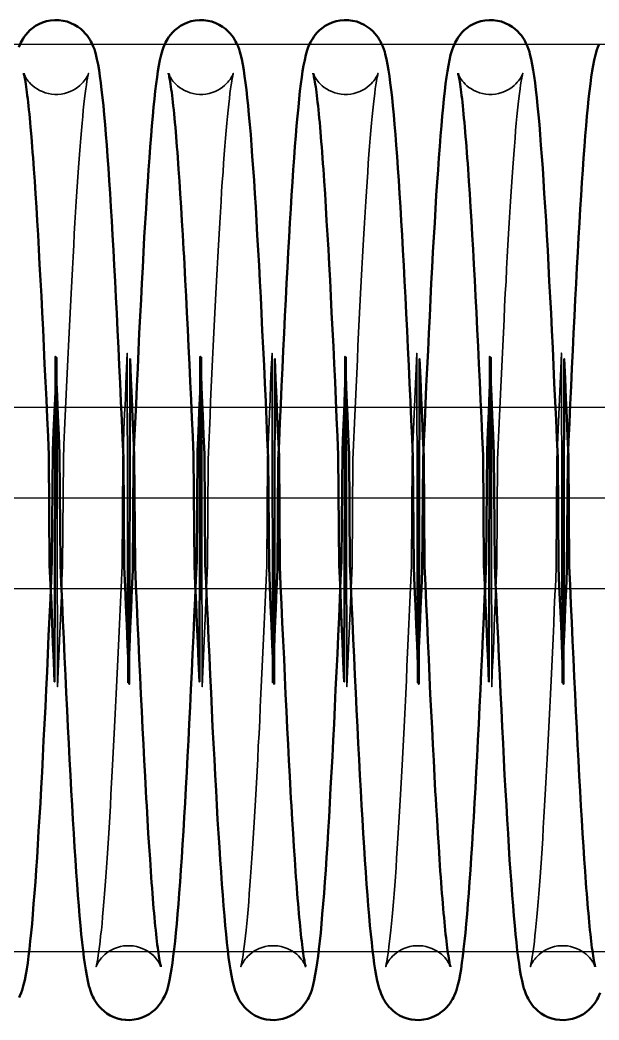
# Model space of a CAD drawing. Header units: millimetres. Extents: x 0 to 190005487, y 0 to 455456909.
# Drawn here: x 92615 to 92646.9, y 28280.8 to 28335.9 of the extents above; entities that cross this region are included whole.
import ezdxf

# ---------------------------------------------------------------- set-up
doc = ezdxf.new("R2010")
doc.units = ezdxf.units.MM
doc.header["$LTSCALE"] = 400
doc.header["$MEASUREMENT"] = 0
doc.linetypes.add('ACAD_ISO04W100', pattern=[30, 24, -3, 0, -3])
doc.linetypes.add('CEN', pattern=[35, 30, -2, 1, -2])
doc.layers.get('0').update_dxf_attribs({"linetype": 'CONTINUOUS'})
doc.layers.add('cen', color=1, linetype='ACAD_ISO04W100')
doc.layers.add('가려진 것(ISO)', color=7, linetype='CONTINUOUS', lineweight=35)
doc.layers.add('가시적인 것(ISO)', color=7, linetype='CONTINUOUS', lineweight=50)

# ---------------------------------------------------------------- blocks, each defined once
blk = doc.blocks.new('토션스프링 3')
at = {"layer": '가려진 것(ISO)', "flags": 128}
for points in [[(21462448, -50952857.63), (21462448.01, -50952857.65), (21462448.03, -50952857.7), (21462448.07, -50952857.81), (21462448.15, -50952857.97), (21462448.21, -50952858.07), (21462448.28, -50952858.19), (21462448.37, -50952858.33), (21462448.49, -50952858.48), (21462448.62, -50952858.65), (21462448.79, -50952858.82), (21462448.99, -50952859), (21462449.21, -50952859.18), (21462449.47, -50952859.35), (21462449.75, -50952859.51), (21462450.05, -50952859.65), (21462450.37, -50952859.77), (21462450.71, -50952859.86), (21462451.06, -50952859.92), (21462451.41, -50952859.95), (21462451.77, -50952859.95), (21462452.12, -50952859.92), (21462452.47, -50952859.85), (21462452.81, -50952859.76), (21462453.12, -50952859.64), (21462453.43, -50952859.49), (21462453.7, -50952859.33), (21462453.95, -50952859.16), (21462454.17, -50952858.98), (21462454.37, -50952858.8), (21462454.53, -50952858.62), (21462454.67, -50952858.46), (21462454.78, -50952858.31), (21462454.87, -50952858.17), (21462454.94, -50952858.06), (21462454.99, -50952857.95), (21462455.04, -50952857.87), (21462455.1, -50952857.74), (21462455.12, -50952857.67), (21462455.14, -50952857.63), (21462455.14, -50952857.63), (21462455.13, -50952857.67), (21462455.11, -50952857.73), (21462455.09, -50952857.81), (21462455.07, -50952857.91), (21462455.02, -50952858.17), (21462454.96, -50952858.51), (21462454.9, -50952858.9), (21462454.83, -50952859.35), (21462454.77, -50952859.86), (21462454.7, -50952860.41), (21462454.63, -50952861.02), (21462454.56, -50952861.68), (21462454.49, -50952862.38), (21462454.42, -50952863.13), (21462454.35, -50952863.92), (21462454.28, -50952864.76), (21462454.21, -50952865.64), (21462454.14, -50952866.56), (21462454.07, -50952867.52), (21462454, -50952868.53), (21462453.93, -50952869.57), (21462453.86, -50952870.65), (21462453.78, -50952871.77), (21462453.71, -50952872.92), (21462453.64, -50952874.11), (21462453.57, -50952875.33), (21462453.5, -50952876.58), (21462453.43, -50952877.86), (21462453.36, -50952879.18), (21462453.29, -50952880.53), (21462453.21, -50952881.9), (21462453.14, -50952883.31), (21462453.07, -50952884.74), (21462453, -50952886.2), (21462452.93, -50952887.68), (21462452.86, -50952889.18), (21462452.78, -50952890.7), (21462452.71, -50952892.23), (21462452.64, -50952893.79), (21462452.57, -50952895.37), (21462452.5, -50952896.96), (21462452.43, -50952898.58), (21462452.36, -50952900.21), (21462452.28, -50952911.85), (21462452.21, -50952913.5), (21462452.14, -50952915.16), (21462452.07, -50952916.83), (21462452, -50952918.5), (21462451.93, -50952920.18), (21462451.85, -50952921.86), (21462451.78, -50952923.54), (21462451.71, -50952925.23), (21462451.64, -50952888.93), (21462451.57, -50952890.62)], [(21462463.95, -50952857.63), (21462463.95, -50952857.65), (21462463.97, -50952857.7), (21462464.02, -50952857.81), (21462464.1, -50952857.97), (21462464.15, -50952858.07), (21462464.23, -50952858.19), (21462464.32, -50952858.33), (21462464.43, -50952858.48), (21462464.57, -50952858.65), (21462464.74, -50952858.82), (21462464.93, -50952859), (21462465.16, -50952859.18), (21462465.41, -50952859.35), (21462465.69, -50952859.51), (21462466, -50952859.65), (21462466.32, -50952859.77), (21462466.66, -50952859.86), (21462467, -50952859.92), (21462467.36, -50952859.95), (21462467.71, -50952859.95), (21462468.07, -50952859.92), (21462468.42, -50952859.85), (21462468.75, -50952859.76), (21462469.07, -50952859.64), (21462469.37, -50952859.49), (21462469.65, -50952859.33), (21462469.9, -50952859.16), (21462470.12, -50952858.98), (21462470.31, -50952858.8), (21462470.48, -50952858.62), (21462470.61, -50952858.46), (21462470.73, -50952858.31), (21462470.82, -50952858.17), (21462470.89, -50952858.06), (21462470.94, -50952857.95), (21462470.98, -50952857.87), (21462471.04, -50952857.74), (21462471.07, -50952857.67), (21462471.08, -50952857.63), (21462471.08, -50952857.63), (21462471.07, -50952857.67), (21462471.06, -50952857.73), (21462471.04, -50952857.81), (21462471.02, -50952857.91), (21462470.97, -50952858.17), (21462470.91, -50952858.51), (21462470.84, -50952858.9), (21462470.78, -50952859.35), (21462470.71, -50952859.86), (21462470.65, -50952860.41), (21462470.58, -50952861.02), (21462470.51, -50952861.68), (21462470.44, -50952862.38), (21462470.37, -50952863.13), (21462470.3, -50952863.92), (21462470.23, -50952864.76), (21462470.16, -50952865.64), (21462470.09, -50952866.56), (21462470.02, -50952867.52), (21462469.95, -50952868.53), (21462469.87, -50952869.57), (21462469.8, -50952870.65), (21462469.73, -50952871.77), (21462469.66, -50952872.92), (21462469.59, -50952874.11), (21462469.52, -50952875.33), (21462469.45, -50952876.58), (21462469.38, -50952877.86), (21462469.3, -50952879.18), (21462469.23, -50952880.53), (21462469.16, -50952881.9), (21462469.09, -50952883.31), (21462469.02, -50952884.74), (21462468.95, -50952886.2), (21462468.87, -50952887.68), (21462468.8, -50952889.18), (21462468.73, -50952890.7), (21462468.66, -50952892.23), (21462468.59, -50952893.79), (21462468.52, -50952895.37), (21462468.45, -50952896.96), (21462468.37, -50952898.58), (21462468.3, -50952900.21), (21462468.23, -50952911.85), (21462468.16, -50952913.5), (21462468.09, -50952915.16), (21462468.02, -50952916.83), (21462467.94, -50952918.5), (21462467.87, -50952920.18), (21462467.8, -50952921.86), (21462467.73, -50952923.54), (21462467.66, -50952925.23), (21462467.59, -50952888.93), (21462467.52, -50952890.62)], [(21462479.89, -50952857.63), (21462479.9, -50952857.65), (21462479.92, -50952857.7), (21462479.96, -50952857.81), (21462480.04, -50952857.97), (21462480.1, -50952858.07), (21462480.17, -50952858.19), (21462480.27, -50952858.33), (21462480.38, -50952858.48), (21462480.52, -50952858.65), (21462480.69, -50952858.82), (21462480.88, -50952859), (21462481.11, -50952859.18), (21462481.36, -50952859.35), (21462481.64, -50952859.51), (21462481.94, -50952859.65), (21462482.26, -50952859.77), (21462482.6, -50952859.86), (21462482.95, -50952859.92), (21462483.31, -50952859.95), (21462483.66, -50952859.95), (21462484.02, -50952859.92), (21462484.36, -50952859.85), (21462484.7, -50952859.76), (21462485.02, -50952859.64), (21462485.32, -50952859.49), (21462485.6, -50952859.33), (21462485.85, -50952859.16), (21462486.07, -50952858.98), (21462486.26, -50952858.8), (21462486.42, -50952858.62), (21462486.56, -50952858.46), (21462486.67, -50952858.31), (21462486.76, -50952858.17), (21462486.83, -50952858.06), (21462486.89, -50952857.95), (21462486.93, -50952857.87), (21462486.99, -50952857.74), (21462487.02, -50952857.67), (21462487.03, -50952857.63), (21462487.03, -50952857.63), (21462487.02, -50952857.67), (21462487.01, -50952857.73), (21462486.99, -50952857.81), (21462486.96, -50952857.91), (21462486.91, -50952858.17), (21462486.85, -50952858.51), (21462486.79, -50952858.9), (21462486.73, -50952859.35), (21462486.66, -50952859.86), (21462486.59, -50952860.41), (21462486.52, -50952861.02), (21462486.46, -50952861.68), (21462486.39, -50952862.38), (21462486.32, -50952863.13), (21462486.25, -50952863.92), (21462486.18, -50952864.76), (21462486.1, -50952865.64), (21462486.03, -50952866.56), (21462485.96, -50952867.52), (21462485.89, -50952868.53), (21462485.82, -50952869.57), (21462485.75, -50952870.65), (21462485.68, -50952871.77), (21462485.61, -50952872.92), (21462485.54, -50952874.11), (21462485.46, -50952875.33), (21462485.39, -50952876.58), (21462485.32, -50952877.86), (21462485.25, -50952879.18), (21462485.18, -50952880.53), (21462485.11, -50952881.9), (21462485.04, -50952883.31), (21462484.96, -50952884.74), (21462484.89, -50952886.2), (21462484.82, -50952887.68), (21462484.75, -50952889.18), (21462484.68, -50952890.7), (21462484.61, -50952892.23), (21462484.54, -50952893.79), (21462484.46, -50952895.37), (21462484.39, -50952896.96), (21462484.32, -50952898.58), (21462484.25, -50952900.21), (21462484.18, -50952911.85), (21462484.11, -50952913.5), (21462484.03, -50952915.16), (21462483.96, -50952916.83), (21462483.89, -50952918.5), (21462483.82, -50952920.18), (21462483.75, -50952921.86), (21462483.68, -50952923.54), (21462483.61, -50952925.23), (21462483.53, -50952888.93), (21462483.46, -50952890.62)], [(21462495.84, -50952857.63), (21462495.85, -50952857.65), (21462495.87, -50952857.7), (21462495.91, -50952857.81), (21462495.99, -50952857.97), (21462496.05, -50952858.07), (21462496.12, -50952858.19), (21462496.21, -50952858.33), (21462496.33, -50952858.48), (21462496.47, -50952858.65), (21462496.63, -50952858.82), (21462496.83, -50952859), (21462497.05, -50952859.18), (21462497.31, -50952859.35), (21462497.59, -50952859.51), (21462497.89, -50952859.65), (21462498.21, -50952859.77), (21462498.55, -50952859.86), (21462498.9, -50952859.92), (21462499.25, -50952859.95), (21462499.61, -50952859.95), (21462499.96, -50952859.92), (21462500.31, -50952859.85), (21462500.65, -50952859.76), (21462500.97, -50952859.64), (21462501.27, -50952859.49), (21462501.54, -50952859.33), (21462501.79, -50952859.16), (21462502.02, -50952858.98), (21462502.21, -50952858.8), (21462502.37, -50952858.62), (21462502.51, -50952858.46), (21462502.62, -50952858.31), (21462502.71, -50952858.17), (21462502.78, -50952858.06), (21462502.84, -50952857.95), (21462502.88, -50952857.87), (21462502.94, -50952857.74), (21462502.97, -50952857.67), (21462502.98, -50952857.63), (21462502.98, -50952857.63), (21462502.97, -50952857.67), (21462502.95, -50952857.73), (21462502.93, -50952857.81), (21462502.91, -50952857.91), (21462502.86, -50952858.17), (21462502.8, -50952858.51), (21462502.74, -50952858.9), (21462502.67, -50952859.35), (21462502.61, -50952859.86), (21462502.54, -50952860.41), (21462502.47, -50952861.02), (21462502.4, -50952861.68), (21462502.33, -50952862.38), (21462502.26, -50952863.13), (21462502.19, -50952863.92), (21462502.12, -50952864.76), (21462502.05, -50952865.64), (21462501.98, -50952866.56), (21462501.91, -50952867.52), (21462501.84, -50952868.53), (21462501.77, -50952869.57), (21462501.7, -50952870.65), (21462501.63, -50952871.77), (21462501.55, -50952872.92), (21462501.48, -50952874.11), (21462501.41, -50952875.33), (21462501.34, -50952876.58), (21462501.27, -50952877.86), (21462501.2, -50952879.18), (21462501.13, -50952880.53), (21462501.05, -50952881.9), (21462500.98, -50952883.31), (21462500.91, -50952884.74), (21462500.84, -50952886.2), (21462500.77, -50952887.68), (21462500.7, -50952889.18), (21462500.62, -50952890.7), (21462500.55, -50952892.23), (21462500.48, -50952893.79), (21462500.41, -50952895.37), (21462500.34, -50952896.96), (21462500.27, -50952898.58), (21462500.2, -50952900.21), (21462500.12, -50952911.85), (21462500.05, -50952913.5), (21462499.98, -50952915.16), (21462499.91, -50952916.83), (21462499.84, -50952918.5), (21462499.77, -50952920.18), (21462499.7, -50952921.86), (21462499.62, -50952923.54), (21462499.55, -50952925.23), (21462499.48, -50952888.93), (21462499.41, -50952890.62)], [(21462463.11, -50952956.08), (21462463.1, -50952956.06), (21462463.08, -50952956.01), (21462463.04, -50952955.9), (21462462.96, -50952955.74), (21462462.9, -50952955.64), (21462462.83, -50952955.52), (21462462.74, -50952955.38), (21462462.63, -50952955.23), (21462462.49, -50952955.06), (21462462.32, -50952954.89), (21462462.12, -50952954.71), (21462461.9, -50952954.53), (21462461.65, -50952954.36), (21462461.37, -50952954.2), (21462461.06, -50952954.06), (21462460.74, -50952953.94), (21462460.41, -50952953.85), (21462460.06, -50952953.79), (21462459.7, -50952953.76), (21462459.35, -50952953.76), (21462458.99, -50952953.79), (21462458.64, -50952953.86), (21462458.31, -50952953.95), (21462457.99, -50952954.07), (21462457.69, -50952954.21), (21462457.41, -50952954.37), (21462457.16, -50952954.55), (21462456.94, -50952954.73), (21462456.75, -50952954.91), (21462456.58, -50952955.08), (21462456.45, -50952955.25), (21462456.33, -50952955.4), (21462456.24, -50952955.53), (21462456.17, -50952955.65), (21462456.12, -50952955.75), (21462456.07, -50952955.84), (21462456.02, -50952955.97), (21462455.99, -50952956.04), (21462455.97, -50952956.08), (21462455.97, -50952956.08), (21462455.98, -50952956.04), (21462456, -50952955.99), (21462456.02, -50952955.9), (21462456.04, -50952955.8), (21462456.09, -50952955.54), (21462456.15, -50952955.21), (21462456.21, -50952954.82), (21462456.27, -50952954.37), (21462456.34, -50952953.86), (21462456.41, -50952953.3), (21462456.47, -50952952.69), (21462456.55, -50952952.03), (21462456.62, -50952951.32), (21462456.69, -50952950.57), (21462456.76, -50952949.77), (21462456.83, -50952948.93), (21462456.9, -50952948.05), (21462456.97, -50952947.13), (21462457.04, -50952946.17), (21462457.11, -50952945.16), (21462457.18, -50952944.12), (21462457.26, -50952943.03), (21462457.33, -50952941.92), (21462457.4, -50952940.76), (21462457.47, -50952939.57), (21462457.54, -50952938.35), (21462457.61, -50952937.1), (21462457.68, -50952935.82), (21462457.75, -50952934.51), (21462457.83, -50952933.16), (21462457.9, -50952931.78), (21462457.97, -50952930.38), (21462458.04, -50952928.95), (21462458.11, -50952927.49), (21462458.18, -50952926.01), (21462458.26, -50952924.51), (21462458.33, -50952922.99), (21462458.4, -50952921.45), (21462458.47, -50952919.89), (21462458.54, -50952918.32), (21462458.61, -50952916.73), (21462458.68, -50952915.12), (21462458.76, -50952913.49), (21462458.83, -50952911.85), (21462458.9, -50952900.2), (21462458.97, -50952898.54), (21462459.04, -50952896.87), (21462459.11, -50952895.2), (21462459.19, -50952893.52), (21462459.26, -50952891.84), (21462459.33, -50952890.15), (21462459.4, -50952888.47), (21462459.47, -50952924.78), (21462459.54, -50952923.09)], [(21462479.06, -50952956.08), (21462479.05, -50952956.06), (21462479.03, -50952956.01), (21462478.99, -50952955.9), (21462478.91, -50952955.74), (21462478.85, -50952955.64), (21462478.78, -50952955.52), (21462478.69, -50952955.38), (21462478.57, -50952955.23), (21462478.43, -50952955.06), (21462478.27, -50952954.89), (21462478.07, -50952954.71), (21462477.85, -50952954.53), (21462477.59, -50952954.36), (21462477.31, -50952954.2), (21462477.01, -50952954.06), (21462476.69, -50952953.94), (21462476.35, -50952953.85), (21462476, -50952953.79), (21462475.65, -50952953.76), (21462475.29, -50952953.76), (21462474.94, -50952953.79), (21462474.59, -50952953.86), (21462474.26, -50952953.95), (21462473.94, -50952954.07), (21462473.64, -50952954.21), (21462473.36, -50952954.37), (21462473.11, -50952954.55), (21462472.89, -50952954.73), (21462472.69, -50952954.91), (21462472.53, -50952955.08), (21462472.39, -50952955.25), (21462472.28, -50952955.4), (21462472.19, -50952955.53), (21462472.12, -50952955.65), (21462472.06, -50952955.75), (21462472.02, -50952955.84), (21462471.96, -50952955.97), (21462471.93, -50952956.04), (21462471.92, -50952956.08), (21462471.92, -50952956.08), (21462471.93, -50952956.04), (21462471.94, -50952955.99), (21462471.96, -50952955.9), (21462471.99, -50952955.8), (21462472.04, -50952955.54), (21462472.1, -50952955.21), (21462472.16, -50952954.82), (21462472.22, -50952954.37), (21462472.29, -50952953.86), (21462472.35, -50952953.3), (21462472.42, -50952952.69), (21462472.49, -50952952.03), (21462472.56, -50952951.32), (21462472.63, -50952950.57), (21462472.71, -50952949.77), (21462472.78, -50952948.93), (21462472.85, -50952948.05), (21462472.92, -50952947.13), (21462472.99, -50952946.17), (21462473.06, -50952945.16), (21462473.13, -50952944.12), (21462473.2, -50952943.04), (21462473.27, -50952941.92), (21462473.35, -50952940.76), (21462473.42, -50952939.57), (21462473.49, -50952938.35), (21462473.56, -50952937.1), (21462473.63, -50952935.82), (21462473.7, -50952934.51), (21462473.77, -50952933.16), (21462473.84, -50952931.78), (21462473.92, -50952930.38), (21462473.99, -50952928.95), (21462474.06, -50952927.49), (21462474.13, -50952926.01), (21462474.2, -50952924.51), (21462474.27, -50952922.99), (21462474.35, -50952921.45), (21462474.42, -50952919.89), (21462474.49, -50952918.32), (21462474.56, -50952916.73), (21462474.63, -50952915.12), (21462474.7, -50952913.49), (21462474.77, -50952911.85), (21462474.85, -50952900.2), (21462474.92, -50952898.54), (21462474.99, -50952896.87), (21462475.06, -50952895.2), (21462475.13, -50952893.52), (21462475.2, -50952891.83), (21462475.27, -50952890.15), (21462475.35, -50952888.47), (21462475.42, -50952924.78), (21462475.49, -50952923.09)], [(21462495, -50952956.08), (21462495, -50952956.06), (21462494.98, -50952956.01), (21462494.93, -50952955.9), (21462494.86, -50952955.74), (21462494.8, -50952955.64), (21462494.73, -50952955.52), (21462494.63, -50952955.38), (21462494.52, -50952955.23), (21462494.38, -50952955.06), (21462494.21, -50952954.89), (21462494.02, -50952954.71), (21462493.79, -50952954.53), (21462493.54, -50952954.36), (21462493.26, -50952954.2), (21462492.96, -50952954.06), (21462492.64, -50952953.94), (21462492.3, -50952953.85), (21462491.95, -50952953.79), (21462491.6, -50952953.76), (21462491.24, -50952953.76), (21462490.89, -50952953.79), (21462490.54, -50952953.86), (21462490.2, -50952953.95), (21462489.88, -50952954.07), (21462489.58, -50952954.21), (21462489.31, -50952954.37), (21462489.06, -50952954.55), (21462488.83, -50952954.73), (21462488.64, -50952954.91), (21462488.48, -50952955.08), (21462488.34, -50952955.25), (21462488.23, -50952955.4), (21462488.14, -50952955.53), (21462488.07, -50952955.65), (21462488.01, -50952955.75), (21462487.97, -50952955.84), (21462487.91, -50952955.97), (21462487.88, -50952956.04), (21462487.87, -50952956.08), (21462487.87, -50952956.08), (21462487.88, -50952956.04), (21462487.89, -50952955.99), (21462487.91, -50952955.9), (21462487.93, -50952955.8), (21462487.99, -50952955.54), (21462488.04, -50952955.21), (21462488.1, -50952954.82), (21462488.17, -50952954.37), (21462488.23, -50952953.86), (21462488.3, -50952953.3), (21462488.37, -50952952.69), (21462488.44, -50952952.03), (21462488.51, -50952951.32), (21462488.58, -50952950.57), (21462488.65, -50952949.77), (21462488.72, -50952948.93), (21462488.79, -50952948.05), (21462488.87, -50952947.13), (21462488.94, -50952946.17), (21462489.01, -50952945.16), (21462489.08, -50952944.12), (21462489.15, -50952943.04), (21462489.22, -50952941.92), (21462489.29, -50952940.76), (21462489.36, -50952939.57), (21462489.44, -50952938.35), (21462489.51, -50952937.1), (21462489.58, -50952935.82), (21462489.65, -50952934.51), (21462489.72, -50952933.16), (21462489.79, -50952931.79), (21462489.86, -50952930.38), (21462489.93, -50952928.95), (21462490.01, -50952927.49), (21462490.08, -50952926.01), (21462490.15, -50952924.51), (21462490.22, -50952922.99), (21462490.29, -50952921.45), (21462490.36, -50952919.89), (21462490.43, -50952918.32), (21462490.51, -50952916.73), (21462490.58, -50952915.12), (21462490.65, -50952913.49), (21462490.72, -50952911.85), (21462490.79, -50952900.2), (21462490.86, -50952898.54), (21462490.94, -50952896.87), (21462491.01, -50952895.2), (21462491.08, -50952893.52), (21462491.15, -50952891.83), (21462491.22, -50952890.15), (21462491.29, -50952888.47), (21462491.36, -50952924.78), (21462491.44, -50952923.09)], [(21462510.95, -50952956.08), (21462510.95, -50952956.06), (21462510.92, -50952956.01), (21462510.88, -50952955.9), (21462510.8, -50952955.74), (21462510.75, -50952955.64), (21462510.67, -50952955.52), (21462510.58, -50952955.38), (21462510.47, -50952955.23), (21462510.33, -50952955.06), (21462510.16, -50952954.89), (21462509.96, -50952954.71), (21462509.74, -50952954.53), (21462509.49, -50952954.36), (21462509.21, -50952954.2), (21462508.9, -50952954.06), (21462508.58, -50952953.94), (21462508.25, -50952953.85), (21462507.9, -50952953.79), (21462507.54, -50952953.76), (21462507.19, -50952953.76), (21462506.83, -50952953.79), (21462506.48, -50952953.86), (21462506.15, -50952953.95), (21462505.83, -50952954.07), (21462505.53, -50952954.21), (21462505.25, -50952954.37), (21462505, -50952954.55), (21462504.78, -50952954.73), (21462504.59, -50952954.91), (21462504.42, -50952955.08), (21462504.29, -50952955.25), (21462504.17, -50952955.4), (21462504.08, -50952955.53), (21462504.01, -50952955.65), (21462503.95, -50952955.75), (21462503.91, -50952955.84), (21462503.86, -50952955.97), (21462503.83, -50952956.04), (21462503.81, -50952956.08), (21462503.82, -50952956.07), (21462503.82, -50952956.04), (21462503.84, -50952955.98), (21462503.86, -50952955.9), (21462503.88, -50952955.8), (21462503.93, -50952955.54), (21462503.99, -50952955.21), (21462504.05, -50952954.81), (21462504.12, -50952954.36), (21462504.18, -50952953.85), (21462504.25, -50952953.3), (21462504.32, -50952952.69), (21462504.39, -50952952.03), (21462504.46, -50952951.32), (21462504.53, -50952950.57), (21462504.6, -50952949.78), (21462504.67, -50952948.93), (21462504.74, -50952948.05), (21462504.81, -50952947.13), (21462504.88, -50952946.17), (21462504.95, -50952945.17), (21462505.02, -50952944.13), (21462505.1, -50952943.05), (21462505.17, -50952941.93), (21462505.24, -50952940.77), (21462505.31, -50952939.58), (21462505.38, -50952938.36), (21462505.45, -50952937.1), (21462505.52, -50952935.82), (21462505.6, -50952934.5), (21462505.67, -50952933.16), (21462505.74, -50952931.79), (21462505.81, -50952930.39), (21462505.88, -50952928.96), (21462505.95, -50952927.51), (21462506.02, -50952926.03), (21462506.1, -50952924.52), (21462506.17, -50952923), (21462506.24, -50952921.46), (21462506.31, -50952919.89), (21462506.38, -50952918.31), (21462506.45, -50952916.72), (21462506.52, -50952915.12), (21462506.6, -50952913.5), (21462506.67, -50952911.87), (21462506.74, -50952900.22), (21462506.81, -50952898.56), (21462506.88, -50952896.89), (21462506.95, -50952895.21), (21462507.03, -50952893.53), (21462507.1, -50952891.84), (21462507.17, -50952890.15), (21462507.24, -50952888.46), (21462507.31, -50952924.77), (21462507.38, -50952923.09)]]:
    blk.add_lwpolyline(points, dxfattribs=at)
at = {"layer": '가시적인 것(ISO)', "flags": 128}
for points in [[(21462447.46, -50952854.75), (21462447.6, -50952854.42), (21462447.68, -50952854.24), (21462447.78, -50952854.05), (21462447.9, -50952853.85), (21462448.05, -50952853.62), (21462448.22, -50952853.39), (21462448.43, -50952853.14), (21462448.68, -50952852.89), (21462448.97, -50952852.65), (21462449.31, -50952852.41), (21462449.67, -50952852.2), (21462450.08, -50952852.03), (21462450.51, -50952851.89), (21462450.96, -50952851.8), (21462451.42, -50952851.76), (21462451.88, -50952851.77), (21462452.34, -50952851.83), (21462452.78, -50952851.93), (21462453.2, -50952852.09), (21462453.6, -50952852.28), (21462453.95, -50952852.49), (21462454.27, -50952852.73), (21462454.55, -50952852.98), (21462454.78, -50952853.23), (21462454.98, -50952853.47), (21462455.14, -50952853.7), (21462455.28, -50952853.92), (21462455.4, -50952854.12), (21462455.5, -50952854.31), (21462455.66, -50952854.66), (21462455.78, -50952854.97), (21462455.86, -50952855.25), (21462455.93, -50952855.53), (21462456.06, -50952856.08), (21462456.18, -50952856.66), (21462456.29, -50952857.28), (21462456.39, -50952857.94), (21462456.48, -50952858.66), (21462456.58, -50952859.45), (21462456.68, -50952860.3), (21462456.77, -50952861.22), (21462456.87, -50952862.21), (21462456.96, -50952863.26), (21462457.05, -50952864.37), (21462457.14, -50952865.55), (21462457.24, -50952866.79), (21462457.33, -50952868.08), (21462457.42, -50952869.44), (21462457.51, -50952870.86), (21462457.6, -50952872.33), (21462457.7, -50952873.87), (21462457.79, -50952875.46), (21462457.88, -50952877.1), (21462457.97, -50952878.79), (21462458.06, -50952880.52), (21462458.15, -50952882.3), (21462458.25, -50952884.11), (21462458.34, -50952885.97), (21462458.43, -50952887.87), (21462458.52, -50952889.81), (21462458.61, -50952891.79), (21462458.7, -50952893.79), (21462458.8, -50952895.83), (21462458.89, -50952897.88), (21462458.98, -50952899.96), (21462459.07, -50952912.05), (21462459.16, -50952914.16), (21462459.25, -50952916.29), (21462459.34, -50952918.44), (21462459.44, -50952920.6), (21462459.53, -50952922.76), (21462459.62, -50952924.93), (21462459.71, -50952889.1), (21462459.8, -50952891.26), (21462459.89, -50952893.41), (21462459.99, -50952895.55), (21462460.08, -50952897.69), (21462460.17, -50952899.82), (21462460.26, -50952911.94), (21462460.35, -50952914.04), (21462460.44, -50952916.11), (21462460.54, -50952918.16), (21462460.63, -50952920.18), (21462460.72, -50952922.16), (21462460.81, -50952924.12), (21462460.9, -50952926.04), (21462460.99, -50952927.93), (21462461.08, -50952929.78), (21462461.18, -50952931.59), (21462461.27, -50952933.35), (21462461.36, -50952935.07), (21462461.45, -50952936.73), (21462461.5, -50952937.54), (21462461.54, -50952938.34), (21462461.63, -50952939.89), (21462461.72, -50952941.39), (21462461.82, -50952942.84), (21462461.91, -50952944.23), (21462462, -50952945.55), (21462462.04, -50952946.19), (21462462.09, -50952946.81), (21462462.13, -50952947.42), (21462462.18, -50952948), (21462462.22, -50952948.57), (21462462.27, -50952949.12), (21462462.31, -50952949.66), (21462462.36, -50952950.17), (21462462.4, -50952950.67), (21462462.45, -50952951.15), (21462462.49, -50952951.62), (21462462.54, -50952952.06), (21462462.58, -50952952.49), (21462462.63, -50952952.89), (21462462.67, -50952953.27), (21462462.71, -50952953.64), (21462462.76, -50952953.98), (21462462.8, -50952954.3), (21462462.84, -50952954.6), (21462462.88, -50952954.88), (21462462.92, -50952955.13), (21462462.96, -50952955.36), (21462463, -50952955.56), (21462463.03, -50952955.73), (21462463.06, -50952955.88), (21462463.09, -50952955.98), (21462463.1, -50952956.05), (21462463.11, -50952956.08)], [(21462459.54, -50952923.09), (21462459.63, -50952920.93), (21462459.73, -50952918.77), (21462459.82, -50952916.62), (21462459.91, -50952914.48), (21462460, -50952912.36), (21462460.09, -50952900.26), (21462460.18, -50952898.19), (21462460.27, -50952896.13), (21462460.37, -50952894.1), (21462460.46, -50952892.09), (21462460.55, -50952890.11), (21462460.64, -50952888.16), (21462460.73, -50952886.25), (21462460.83, -50952884.38), (21462460.92, -50952882.55), (21462461.01, -50952880.77), (21462461.1, -50952879.04), (21462461.19, -50952877.35), (21462461.28, -50952875.7), (21462461.38, -50952874.1), (21462461.47, -50952872.56), (21462461.56, -50952871.07), (21462461.65, -50952869.64), (21462461.74, -50952868.27), (21462461.84, -50952866.96), (21462461.93, -50952865.72), (21462462.02, -50952864.53), (21462462.11, -50952863.41), (21462462.21, -50952862.36), (21462462.3, -50952861.37), (21462462.39, -50952860.44), (21462462.49, -50952859.58), (21462462.58, -50952858.79), (21462462.68, -50952858.06), (21462462.78, -50952857.39), (21462462.88, -50952856.76), (21462463, -50952856.17), (21462463.13, -50952855.61), (21462463.3, -50952855.06), (21462463.41, -50952854.75), (21462463.54, -50952854.42), (21462463.63, -50952854.24), (21462463.73, -50952854.05), (21462463.85, -50952853.85), (21462463.99, -50952853.62), (21462464.17, -50952853.39), (21462464.38, -50952853.14), (21462464.63, -50952852.89), (21462464.92, -50952852.65), (21462465.25, -50952852.41), (21462465.62, -50952852.2), (21462466.02, -50952852.03), (21462466.46, -50952851.89), (21462466.9, -50952851.8), (21462467.36, -50952851.76), (21462467.83, -50952851.77), (21462468.29, -50952851.83), (21462468.73, -50952851.93), (21462469.15, -50952852.09), (21462469.54, -50952852.28), (21462469.9, -50952852.49), (21462470.22, -50952852.73), (21462470.49, -50952852.98), (21462470.73, -50952853.23), (21462470.93, -50952853.47), (21462471.09, -50952853.7), (21462471.23, -50952853.92), (21462471.34, -50952854.12), (21462471.44, -50952854.31), (21462471.61, -50952854.66), (21462471.72, -50952854.97), (21462471.81, -50952855.26), (21462471.88, -50952855.53), (21462472.01, -50952856.08), (21462472.13, -50952856.66), (21462472.23, -50952857.28), (21462472.33, -50952857.94), (21462472.43, -50952858.66), (21462472.53, -50952859.45), (21462472.62, -50952860.3), (21462472.72, -50952861.22), (21462472.81, -50952862.21), (21462472.91, -50952863.26), (21462473, -50952864.37), (21462473.09, -50952865.55), (21462473.18, -50952866.79), (21462473.27, -50952868.08), (21462473.37, -50952869.44), (21462473.46, -50952870.86), (21462473.55, -50952872.33), (21462473.64, -50952873.87), (21462473.73, -50952875.46), (21462473.83, -50952877.1), (21462473.92, -50952878.79), (21462474.01, -50952880.52), (21462474.1, -50952882.3), (21462474.19, -50952884.11), (21462474.28, -50952885.97), (21462474.38, -50952887.87), (21462474.47, -50952889.81), (21462474.56, -50952891.79), (21462474.65, -50952893.79), (21462474.74, -50952895.83), (21462474.83, -50952897.88), (21462474.93, -50952899.96), (21462475.02, -50952912.05), (21462475.11, -50952914.16), (21462475.2, -50952916.29), (21462475.29, -50952918.44), (21462475.38, -50952920.6), (21462475.47, -50952922.76), (21462475.57, -50952924.93), (21462475.66, -50952889.1), (21462475.75, -50952891.26), (21462475.84, -50952893.41), (21462475.93, -50952895.55), (21462476.02, -50952897.69), (21462476.12, -50952899.82), (21462476.21, -50952911.94), (21462476.3, -50952914.04), (21462476.39, -50952916.11), (21462476.48, -50952918.16), (21462476.57, -50952920.18), (21462476.67, -50952922.16), (21462476.76, -50952924.12), (21462476.85, -50952926.04), (21462476.94, -50952927.93), (21462477.03, -50952929.78), (21462477.12, -50952931.59), (21462477.21, -50952933.35), (21462477.31, -50952935.07), (21462477.4, -50952936.73), (21462477.44, -50952937.54), (21462477.49, -50952938.34), (21462477.58, -50952939.89), (21462477.67, -50952941.39), (21462477.76, -50952942.84), (21462477.85, -50952944.23), (21462477.94, -50952945.55), (21462477.99, -50952946.19), (21462478.04, -50952946.81), (21462478.08, -50952947.42), (21462478.13, -50952948), (21462478.17, -50952948.57), (21462478.22, -50952949.12), (21462478.26, -50952949.66), (21462478.31, -50952950.17), (21462478.35, -50952950.67), (21462478.4, -50952951.15), (21462478.44, -50952951.62), (21462478.49, -50952952.06), (21462478.53, -50952952.49), (21462478.57, -50952952.89), (21462478.62, -50952953.27), (21462478.66, -50952953.64), (21462478.7, -50952953.98), (21462478.75, -50952954.3), (21462478.79, -50952954.6), (21462478.83, -50952954.88), (21462478.87, -50952955.13), (21462478.91, -50952955.36), (21462478.94, -50952955.56), (21462478.98, -50952955.73), (21462479.01, -50952955.88), (21462479.03, -50952955.98), (21462479.05, -50952956.05), (21462479.06, -50952956.08)], [(21462475.49, -50952923.09), (21462475.58, -50952920.93), (21462475.67, -50952918.77), (21462475.76, -50952916.62), (21462475.86, -50952914.48), (21462475.95, -50952912.36), (21462476.04, -50952900.26), (21462476.13, -50952898.19), (21462476.22, -50952896.13), (21462476.31, -50952894.1), (21462476.4, -50952892.09), (21462476.5, -50952890.11), (21462476.59, -50952888.16), (21462476.68, -50952886.25), (21462476.77, -50952884.38), (21462476.86, -50952882.55), (21462476.95, -50952880.77), (21462477.05, -50952879.04), (21462477.14, -50952877.35), (21462477.23, -50952875.7), (21462477.32, -50952874.1), (21462477.41, -50952872.56), (21462477.51, -50952871.07), (21462477.6, -50952869.64), (21462477.69, -50952868.27), (21462477.78, -50952866.96), (21462477.87, -50952865.71), (21462477.97, -50952864.53), (21462478.06, -50952863.41), (21462478.15, -50952862.36), (21462478.25, -50952861.37), (21462478.34, -50952860.44), (21462478.43, -50952859.58), (21462478.53, -50952858.79), (21462478.62, -50952858.06), (21462478.72, -50952857.38), (21462478.83, -50952856.76), (21462478.95, -50952856.17), (21462479.08, -50952855.61), (21462479.24, -50952855.06), (21462479.35, -50952854.75), (21462479.49, -50952854.42), (21462479.58, -50952854.24), (21462479.68, -50952854.05), (21462479.8, -50952853.85), (21462479.94, -50952853.62), (21462480.12, -50952853.39), (21462480.33, -50952853.14), (21462480.58, -50952852.89), (21462480.87, -50952852.65), (21462481.2, -50952852.41), (21462481.57, -50952852.2), (21462481.97, -50952852.03), (21462482.4, -50952851.89), (21462482.85, -50952851.8), (21462483.31, -50952851.76), (21462483.78, -50952851.77), (21462484.23, -50952851.83), (21462484.68, -50952851.93), (21462485.1, -50952852.09), (21462485.49, -50952852.28), (21462485.85, -50952852.49), (21462486.16, -50952852.73), (21462486.44, -50952852.98), (21462486.68, -50952853.23), (21462486.87, -50952853.47), (21462487.04, -50952853.7), (21462487.17, -50952853.92), (21462487.29, -50952854.12), (21462487.39, -50952854.31), (21462487.55, -50952854.66), (21462487.67, -50952854.97), (21462487.76, -50952855.26), (21462487.83, -50952855.53), (21462487.95, -50952856.08), (21462488.07, -50952856.66), (21462488.18, -50952857.27), (21462488.28, -50952857.94), (21462488.38, -50952858.66), (21462488.47, -50952859.45), (21462488.57, -50952860.3), (21462488.66, -50952861.22), (21462488.76, -50952862.21), (21462488.85, -50952863.26), (21462488.94, -50952864.37), (21462489.04, -50952865.55), (21462489.13, -50952866.79), (21462489.22, -50952868.08), (21462489.31, -50952869.44), (21462489.4, -50952870.86), (21462489.5, -50952872.33), (21462489.59, -50952873.87), (21462489.68, -50952875.46), (21462489.77, -50952877.1), (21462489.86, -50952878.79), (21462489.96, -50952880.52), (21462490.05, -50952882.3), (21462490.14, -50952884.11), (21462490.23, -50952885.97), (21462490.32, -50952887.87), (21462490.41, -50952889.81), (21462490.51, -50952891.79), (21462490.6, -50952893.79), (21462490.69, -50952895.83), (21462490.78, -50952897.88), (21462490.87, -50952899.96), (21462490.96, -50952912.05), (21462491.05, -50952914.16), (21462491.15, -50952916.29), (21462491.24, -50952918.44), (21462491.33, -50952920.6), (21462491.42, -50952922.76), (21462491.51, -50952924.93), (21462491.61, -50952889.1), (21462491.7, -50952891.26), (21462491.79, -50952893.41), (21462491.88, -50952895.55), (21462491.97, -50952897.69), (21462492.06, -50952899.82), (21462492.15, -50952911.94), (21462492.25, -50952914.03), (21462492.34, -50952916.11), (21462492.43, -50952918.16), (21462492.52, -50952920.18), (21462492.61, -50952922.16), (21462492.7, -50952924.12), (21462492.79, -50952926.04), (21462492.89, -50952927.93), (21462492.98, -50952929.78), (21462493.07, -50952931.59), (21462493.16, -50952933.35), (21462493.25, -50952935.07), (21462493.34, -50952936.73), (21462493.39, -50952937.54), (21462493.44, -50952938.34), (21462493.53, -50952939.89), (21462493.62, -50952941.39), (21462493.71, -50952942.84), (21462493.8, -50952944.23), (21462493.89, -50952945.55), (21462493.94, -50952946.19), (21462493.98, -50952946.81), (21462494.03, -50952947.42), (21462494.07, -50952948), (21462494.12, -50952948.57), (21462494.16, -50952949.12), (21462494.21, -50952949.66), (21462494.25, -50952950.17), (21462494.3, -50952950.67), (21462494.34, -50952951.15), (21462494.39, -50952951.62), (21462494.43, -50952952.06), (21462494.48, -50952952.49), (21462494.52, -50952952.89), (21462494.56, -50952953.27), (21462494.61, -50952953.64), (21462494.65, -50952953.98), (21462494.69, -50952954.3), (21462494.73, -50952954.6), (21462494.78, -50952954.88), (21462494.82, -50952955.13), (21462494.85, -50952955.36), (21462494.89, -50952955.56), (21462494.92, -50952955.73), (21462494.95, -50952955.88), (21462494.98, -50952955.98), (21462495, -50952956.05), (21462495, -50952956.08)], [(21462491.44, -50952923.09), (21462491.53, -50952920.93), (21462491.62, -50952918.77), (21462491.71, -50952916.62), (21462491.8, -50952914.48), (21462491.89, -50952912.36), (21462491.99, -50952900.26), (21462492.08, -50952898.18), (21462492.17, -50952896.13), (21462492.26, -50952894.1), (21462492.35, -50952892.09), (21462492.44, -50952890.11), (21462492.54, -50952888.16), (21462492.63, -50952886.25), (21462492.72, -50952884.38), (21462492.81, -50952882.55), (21462492.9, -50952880.77), (21462492.99, -50952879.04), (21462493.08, -50952877.35), (21462493.18, -50952875.7), (21462493.27, -50952874.11), (21462493.36, -50952872.56), (21462493.45, -50952871.07), (21462493.55, -50952869.64), (21462493.64, -50952868.27), (21462493.73, -50952866.96), (21462493.82, -50952865.71), (21462493.91, -50952864.53), (21462494.01, -50952863.41), (21462494.1, -50952862.36), (21462494.19, -50952861.36), (21462494.29, -50952860.44), (21462494.38, -50952859.58), (21462494.48, -50952858.79), (21462494.57, -50952858.06), (21462494.67, -50952857.38), (21462494.78, -50952856.76), (21462494.9, -50952856.17), (21462495.03, -50952855.61), (21462495.19, -50952855.05), (21462495.3, -50952854.75), (21462495.44, -50952854.42), (21462495.52, -50952854.24), (21462495.62, -50952854.05), (21462495.74, -50952853.85), (21462495.89, -50952853.62), (21462496.06, -50952853.39), (21462496.27, -50952853.14), (21462496.52, -50952852.89), (21462496.82, -50952852.65), (21462497.15, -50952852.41), (21462497.52, -50952852.2), (21462497.92, -50952852.03), (21462498.35, -50952851.89), (21462498.8, -50952851.8), (21462499.26, -50952851.76), (21462499.72, -50952851.77), (21462500.18, -50952851.83), (21462500.62, -50952851.93), (21462501.04, -50952852.09), (21462501.44, -50952852.28), (21462501.8, -50952852.49), (21462502.11, -50952852.73), (21462502.39, -50952852.98), (21462502.62, -50952853.23), (21462502.82, -50952853.47), (21462502.98, -50952853.7), (21462503.12, -50952853.92), (21462503.23, -50952854.12), (21462503.33, -50952854.31), (21462503.5, -50952854.66), (21462503.61, -50952854.97), (21462503.7, -50952855.26), (21462503.77, -50952855.53), (21462503.9, -50952856.08), (21462504.02, -50952856.66), (21462504.13, -50952857.27), (21462504.23, -50952857.94), (21462504.33, -50952858.66), (21462504.42, -50952859.45), (21462504.52, -50952860.3), (21462504.61, -50952861.22), (21462504.71, -50952862.21), (21462504.8, -50952863.26), (21462504.89, -50952864.37), (21462504.98, -50952865.55), (21462505.08, -50952866.79), (21462505.17, -50952868.08), (21462505.26, -50952869.44), (21462505.35, -50952870.86), (21462505.44, -50952872.33), (21462505.54, -50952873.87), (21462505.63, -50952875.46), (21462505.72, -50952877.1), (21462505.81, -50952878.79), (21462505.9, -50952880.52), (21462505.99, -50952882.3), (21462506.09, -50952884.11), (21462506.18, -50952885.97), (21462506.27, -50952887.87), (21462506.36, -50952889.81), (21462506.45, -50952891.79), (21462506.54, -50952893.79), (21462506.64, -50952895.83), (21462506.73, -50952897.88), (21462506.82, -50952899.96), (21462506.91, -50952912.05), (21462507, -50952914.16), (21462507.09, -50952916.29), (21462507.19, -50952918.44), (21462507.28, -50952920.6), (21462507.37, -50952922.76), (21462507.46, -50952924.93), (21462507.55, -50952889.1), (21462507.64, -50952891.26), (21462507.73, -50952893.41), (21462507.83, -50952895.55), (21462507.92, -50952897.69), (21462508.01, -50952899.82), (21462508.1, -50952911.94), (21462508.19, -50952914.03), (21462508.28, -50952916.11), (21462508.38, -50952918.16), (21462508.47, -50952920.18), (21462508.56, -50952922.16), (21462508.65, -50952924.12), (21462508.74, -50952926.04), (21462508.83, -50952927.93), (21462508.93, -50952929.78), (21462509.02, -50952931.59), (21462509.11, -50952933.35), (21462509.2, -50952935.07), (21462509.29, -50952936.73), (21462509.34, -50952937.54), (21462509.38, -50952938.34), (21462509.47, -50952939.89), (21462509.56, -50952941.39), (21462509.66, -50952942.84), (21462509.75, -50952944.23), (21462509.84, -50952945.55), (21462509.88, -50952946.19), (21462509.93, -50952946.81), (21462509.97, -50952947.42), (21462510.02, -50952948), (21462510.06, -50952948.57), (21462510.11, -50952949.12), (21462510.15, -50952949.66), (21462510.2, -50952950.17), (21462510.24, -50952950.67), (21462510.29, -50952951.15), (21462510.33, -50952951.62), (21462510.38, -50952952.06), (21462510.42, -50952952.49), (21462510.47, -50952952.89), (21462510.51, -50952953.27), (21462510.55, -50952953.64), (21462510.6, -50952953.98), (21462510.64, -50952954.3), (21462510.68, -50952954.6), (21462510.72, -50952954.88), (21462510.76, -50952955.13), (21462510.8, -50952955.36), (21462510.84, -50952955.56), (21462510.87, -50952955.73), (21462510.9, -50952955.88), (21462510.93, -50952955.98), (21462510.94, -50952956.05), (21462510.95, -50952956.08)], [(21462507.38, -50952923.09), (21462507.47, -50952920.94), (21462507.57, -50952918.78), (21462507.66, -50952916.63), (21462507.75, -50952914.5), (21462507.84, -50952912.37), (21462507.93, -50952900.27), (21462508.02, -50952898.18), (21462508.12, -50952896.13), (21462508.21, -50952894.1), (21462508.3, -50952892.1), (21462508.39, -50952890.12), (21462508.48, -50952888.18), (21462508.57, -50952886.27), (21462508.66, -50952884.4), (21462508.76, -50952882.56), (21462508.85, -50952880.78), (21462508.94, -50952879.03), (21462509.03, -50952877.35), (21462509.12, -50952875.71), (21462509.21, -50952874.12), (21462509.31, -50952872.58), (21462509.4, -50952871.09), (21462509.49, -50952869.66), (21462509.58, -50952868.28), (21462509.68, -50952866.97), (21462509.77, -50952865.71), (21462509.86, -50952864.52), (21462509.95, -50952863.4), (21462510.05, -50952862.35), (21462510.14, -50952861.36), (21462510.23, -50952860.44), (21462510.33, -50952859.58), (21462510.42, -50952858.78), (21462510.52, -50952858.04), (21462510.62, -50952857.37), (21462510.73, -50952856.75), (21462510.84, -50952856.17), (21462510.97, -50952855.61), (21462511.14, -50952855.05), (21462511.25, -50952854.75), (21462511.39, -50952854.42)], [(21462451.57, -50952890.62), (21462451.48, -50952892.78), (21462451.39, -50952894.94), (21462451.29, -50952897.09), (21462451.2, -50952899.22), (21462451.11, -50952911.34), (21462451.02, -50952913.43), (21462450.93, -50952915.51), (21462450.84, -50952917.57), (21462450.74, -50952919.6), (21462450.65, -50952921.61), (21462450.56, -50952923.59), (21462450.47, -50952925.54), (21462450.38, -50952927.45), (21462450.29, -50952929.31), (21462450.19, -50952931.13), (21462450.1, -50952932.91), (21462450.01, -50952934.65), (21462449.92, -50952936.35), (21462449.83, -50952938), (21462449.74, -50952939.59), (21462449.64, -50952941.14), (21462449.55, -50952942.62), (21462449.46, -50952944.05), (21462449.37, -50952945.42), (21462449.28, -50952946.72), (21462449.18, -50952947.97), (21462449.09, -50952949.15), (21462449, -50952950.28), (21462448.91, -50952951.34), (21462448.81, -50952952.33), (21462448.72, -50952953.26), (21462448.62, -50952954.13), (21462448.53, -50952954.93), (21462448.43, -50952955.66), (21462448.33, -50952956.33), (21462448.22, -50952956.95), (21462448.11, -50952957.54), (21462447.98, -50952958.09), (21462447.84, -50952958.65), (21462447.73, -50952958.95), (21462447.58, -50952959.28), (21462447.49, -50952959.46)], [(21462467.52, -50952890.62), (21462467.42, -50952892.78), (21462467.33, -50952894.94), (21462467.24, -50952897.09), (21462467.15, -50952899.22), (21462467.06, -50952911.34), (21462466.97, -50952913.43), (21462466.87, -50952915.51), (21462466.78, -50952917.57), (21462466.69, -50952919.6), (21462466.6, -50952921.61), (21462466.51, -50952923.59), (21462466.42, -50952925.54), (21462466.32, -50952927.45), (21462466.23, -50952929.31), (21462466.14, -50952931.13), (21462466.05, -50952932.91), (21462465.96, -50952934.65), (21462465.87, -50952936.35), (21462465.77, -50952938), (21462465.68, -50952939.59), (21462465.59, -50952941.14), (21462465.5, -50952942.62), (21462465.41, -50952944.05), (21462465.32, -50952945.42), (21462465.22, -50952946.72), (21462465.13, -50952947.97), (21462465.04, -50952949.15), (21462464.95, -50952950.28), (21462464.85, -50952951.34), (21462464.76, -50952952.33), (21462464.67, -50952953.26), (21462464.57, -50952954.13), (21462464.47, -50952954.93), (21462464.38, -50952955.66), (21462464.28, -50952956.33), (21462464.17, -50952956.95), (21462464.05, -50952957.54), (21462463.93, -50952958.09), (21462463.78, -50952958.65), (21462463.68, -50952958.95), (21462463.53, -50952959.28), (21462463.44, -50952959.46), (21462463.33, -50952959.66), (21462463.21, -50952959.86), (21462463.06, -50952960.08), (21462462.89, -50952960.32), (21462462.68, -50952960.57), (21462462.43, -50952960.81), (21462462.14, -50952961.06), (21462461.81, -50952961.29), (21462461.44, -50952961.5), (21462461.03, -50952961.68), (21462460.61, -50952961.82), (21462460.16, -50952961.91), (21462459.7, -50952961.95), (21462459.23, -50952961.94), (21462458.78, -50952961.88), (21462458.33, -50952961.78), (21462457.91, -50952961.63), (21462457.52, -50952961.44), (21462457.16, -50952961.22), (21462456.84, -50952960.98), (21462456.57, -50952960.73), (21462456.33, -50952960.48), (21462456.13, -50952960.24), (21462455.97, -50952960.01), (21462455.83, -50952959.79), (21462455.72, -50952959.59), (21462455.62, -50952959.4), (21462455.47, -50952959.06), (21462455.36, -50952958.75), (21462455.26, -50952958.46), (21462455.18, -50952958.19), (21462455.05, -50952957.63), (21462454.93, -50952957.05), (21462454.82, -50952956.43), (21462454.72, -50952955.77), (21462454.62, -50952955.05), (21462454.53, -50952954.27), (21462454.44, -50952953.42), (21462454.34, -50952952.5), (21462454.25, -50952951.52), (21462454.15, -50952950.48), (21462454.06, -50952949.37), (21462453.97, -50952948.2), (21462453.88, -50952946.97), (21462453.79, -50952945.67), (21462453.69, -50952944.31), (21462453.6, -50952942.89), (21462453.51, -50952941.41), (21462453.42, -50952939.87), (21462453.33, -50952938.29), (21462453.23, -50952936.65), (21462453.14, -50952934.97), (21462453.05, -50952933.24), (21462452.96, -50952931.47), (21462452.87, -50952929.65), (21462452.78, -50952927.79), (21462452.68, -50952925.88), (21462452.59, -50952923.94), (21462452.5, -50952921.97), (21462452.41, -50952919.96), (21462452.32, -50952917.94), (21462452.23, -50952915.89), (21462452.13, -50952913.82), (21462452.04, -50952911.72), (21462451.95, -50952899.61), (21462451.86, -50952897.47), (21462451.77, -50952895.32), (21462451.68, -50952893.17), (21462451.58, -50952891), (21462451.49, -50952888.84), (21462451.4, -50952924.68), (21462451.31, -50952922.52), (21462451.22, -50952920.37), (21462451.13, -50952918.22), (21462451.04, -50952916.08), (21462450.94, -50952913.95), (21462450.85, -50952911.83), (21462450.76, -50952899.73), (21462450.67, -50952897.66), (21462450.58, -50952895.61), (21462450.49, -50952893.6), (21462450.4, -50952891.61), (21462450.3, -50952889.66), (21462450.21, -50952887.73), (21462450.12, -50952885.84), (21462450.03, -50952883.98), (21462449.94, -50952882.17), (21462449.85, -50952880.41), (21462449.75, -50952878.7), (21462449.71, -50952877.86), (21462449.66, -50952877.04), (21462449.57, -50952875.43), (21462449.48, -50952873.87), (21462449.39, -50952872.36), (21462449.3, -50952870.91), (21462449.21, -50952869.52), (21462449.12, -50952868.2), (21462449.07, -50952867.56), (21462449.02, -50952866.93), (21462448.98, -50952866.33), (21462448.93, -50952865.74), (21462448.89, -50952865.17), (21462448.84, -50952864.62), (21462448.75, -50952863.56), (21462448.71, -50952863.06), (21462448.66, -50952862.58), (21462448.62, -50952862.11), (21462448.57, -50952861.66), (21462448.52, -50952861.23), (21462448.48, -50952860.82), (21462448.44, -50952860.44), (21462448.39, -50952860.07), (21462448.35, -50952859.72), (21462448.31, -50952859.4), (21462448.27, -50952859.1), (21462448.23, -50952858.83), (21462448.19, -50952858.58), (21462448.15, -50952858.35), (21462448.12, -50952858.15), (21462448.08, -50952857.98), (21462448.05, -50952857.83), (21462448.02, -50952857.72), (21462448.01, -50952857.65), (21462448, -50952857.63)], [(21462483.46, -50952890.62), (21462483.37, -50952892.78), (21462483.28, -50952894.94), (21462483.19, -50952897.09), (21462483.1, -50952899.22), (21462483, -50952911.34), (21462482.91, -50952913.43), (21462482.82, -50952915.51), (21462482.73, -50952917.57), (21462482.64, -50952919.6), (21462482.55, -50952921.61), (21462482.45, -50952923.59), (21462482.36, -50952925.54), (21462482.27, -50952927.45), (21462482.18, -50952929.31), (21462482.09, -50952931.13), (21462482, -50952932.91), (21462481.91, -50952934.65), (21462481.81, -50952936.35), (21462481.72, -50952938), (21462481.63, -50952939.59), (21462481.54, -50952941.14), (21462481.45, -50952942.62), (21462481.35, -50952944.05), (21462481.26, -50952945.42), (21462481.17, -50952946.72), (21462481.08, -50952947.97), (21462480.99, -50952949.15), (21462480.89, -50952950.28), (21462480.8, -50952951.34), (21462480.71, -50952952.33), (21462480.61, -50952953.26), (21462480.52, -50952954.13), (21462480.42, -50952954.93), (21462480.32, -50952955.66), (21462480.22, -50952956.33), (21462480.12, -50952956.95), (21462480, -50952957.54), (21462479.87, -50952958.09), (21462479.73, -50952958.65), (21462479.62, -50952958.95), (21462479.48, -50952959.28), (21462479.39, -50952959.46), (21462479.28, -50952959.66), (21462479.15, -50952959.86), (21462479.01, -50952960.08), (21462478.83, -50952960.32), (21462478.62, -50952960.57), (21462478.38, -50952960.81), (21462478.09, -50952961.06), (21462477.76, -50952961.29), (21462477.38, -50952961.5), (21462476.98, -50952961.68), (21462476.55, -50952961.82), (21462476.1, -50952961.91), (21462475.64, -50952961.95), (21462475.18, -50952961.94), (21462474.72, -50952961.88), (21462474.28, -50952961.78), (21462473.86, -50952961.63), (21462473.47, -50952961.44), (21462473.11, -50952961.22), (21462472.79, -50952960.98), (21462472.51, -50952960.73), (21462472.28, -50952960.48), (21462472.08, -50952960.24), (21462471.92, -50952960.01), (21462471.78, -50952959.79), (21462471.67, -50952959.59), (21462471.57, -50952959.4), (21462471.42, -50952959.06), (21462471.3, -50952958.75), (21462471.21, -50952958.46), (21462471.13, -50952958.19), (21462471, -50952957.63), (21462470.88, -50952957.05), (21462470.77, -50952956.43), (21462470.67, -50952955.77), (21462470.57, -50952955.05), (21462470.48, -50952954.27), (21462470.38, -50952953.42), (21462470.29, -50952952.5), (21462470.19, -50952951.52), (21462470.1, -50952950.48), (21462470.01, -50952949.37), (21462469.92, -50952948.2), (21462469.82, -50952946.97), (21462469.73, -50952945.67), (21462469.64, -50952944.31), (21462469.55, -50952942.89), (21462469.46, -50952941.41), (21462469.36, -50952939.87), (21462469.27, -50952938.29), (21462469.18, -50952936.65), (21462469.09, -50952934.97), (21462469, -50952933.24), (21462468.91, -50952931.47), (21462468.81, -50952929.65), (21462468.72, -50952927.78), (21462468.63, -50952925.88), (21462468.54, -50952923.94), (21462468.45, -50952921.97), (21462468.36, -50952919.96), (21462468.26, -50952917.94), (21462468.17, -50952915.89), (21462468.08, -50952913.82), (21462467.99, -50952911.72), (21462467.9, -50952899.61), (21462467.81, -50952897.47), (21462467.72, -50952895.32), (21462467.62, -50952893.17), (21462467.53, -50952891), (21462467.44, -50952888.84), (21462467.35, -50952924.68), (21462467.26, -50952922.52), (21462467.17, -50952920.37), (21462467.07, -50952918.22), (21462466.98, -50952916.08), (21462466.89, -50952913.95), (21462466.8, -50952911.83), (21462466.71, -50952899.73), (21462466.62, -50952897.66), (21462466.52, -50952895.61), (21462466.43, -50952893.6), (21462466.34, -50952891.61), (21462466.25, -50952889.66), (21462466.16, -50952887.73), (21462466.07, -50952885.84), (21462465.98, -50952883.98), (21462465.88, -50952882.17), (21462465.79, -50952880.41), (21462465.7, -50952878.7), (21462465.66, -50952877.86), (21462465.61, -50952877.04), (21462465.52, -50952875.43), (21462465.43, -50952873.87), (21462465.34, -50952872.36), (21462465.24, -50952870.91), (21462465.15, -50952869.52), (21462465.06, -50952868.2), (21462465.02, -50952867.56), (21462464.97, -50952866.93), (21462464.93, -50952866.33), (21462464.88, -50952865.74), (21462464.84, -50952865.17), (21462464.79, -50952864.62), (21462464.7, -50952863.56), (21462464.65, -50952863.06), (21462464.61, -50952862.58), (21462464.56, -50952862.11), (21462464.52, -50952861.66), (21462464.47, -50952861.23), (21462464.43, -50952860.82), (21462464.38, -50952860.44), (21462464.34, -50952860.07), (21462464.3, -50952859.72), (21462464.25, -50952859.4), (21462464.21, -50952859.1), (21462464.17, -50952858.83), (21462464.13, -50952858.58), (21462464.1, -50952858.35), (21462464.06, -50952858.15), (21462464.03, -50952857.98), (21462464, -50952857.83), (21462463.97, -50952857.72), (21462463.95, -50952857.65), (21462463.95, -50952857.63)], [(21462499.41, -50952890.62), (21462499.32, -50952892.78), (21462499.23, -50952894.94), (21462499.13, -50952897.09), (21462499.04, -50952899.22), (21462498.95, -50952911.34), (21462498.86, -50952913.43), (21462498.77, -50952915.51), (21462498.68, -50952917.57), (21462498.59, -50952919.6), (21462498.49, -50952921.61), (21462498.4, -50952923.59), (21462498.31, -50952925.54), (21462498.22, -50952927.45), (21462498.13, -50952929.31), (21462498.04, -50952931.13), (21462497.94, -50952932.91), (21462497.85, -50952934.65), (21462497.76, -50952936.35), (21462497.67, -50952938), (21462497.58, -50952939.59), (21462497.48, -50952941.14), (21462497.39, -50952942.62), (21462497.3, -50952944.05), (21462497.21, -50952945.42), (21462497.12, -50952946.72), (21462497.03, -50952947.97), (21462496.93, -50952949.15), (21462496.84, -50952950.28), (21462496.75, -50952951.34), (21462496.65, -50952952.33), (21462496.56, -50952953.26), (21462496.46, -50952954.13), (21462496.37, -50952954.93), (21462496.27, -50952955.66), (21462496.17, -50952956.33), (21462496.07, -50952956.95), (21462495.95, -50952957.54), (21462495.82, -50952958.09), (21462495.68, -50952958.65), (21462495.57, -50952958.95), (21462495.42, -50952959.28), (21462495.33, -50952959.46), (21462495.22, -50952959.66), (21462495.1, -50952959.86), (21462494.96, -50952960.08), (21462494.78, -50952960.32), (21462494.57, -50952960.56), (21462494.32, -50952960.81), (21462494.03, -50952961.06), (21462493.7, -50952961.29), (21462493.33, -50952961.5), (21462492.93, -50952961.68), (21462492.5, -50952961.82), (21462492.05, -50952961.91), (21462491.59, -50952961.95), (21462491.13, -50952961.94), (21462490.67, -50952961.88), (21462490.23, -50952961.78), (21462489.8, -50952961.63), (21462489.41, -50952961.44), (21462489.06, -50952961.22), (21462488.74, -50952960.98), (21462488.46, -50952960.73), (21462488.22, -50952960.48), (21462488.03, -50952960.24), (21462487.86, -50952960.01), (21462487.73, -50952959.79), (21462487.61, -50952959.59), (21462487.52, -50952959.4), (21462487.37, -50952959.06), (21462487.25, -50952958.75), (21462487.16, -50952958.46), (21462487.08, -50952958.19), (21462486.94, -50952957.63), (21462486.82, -50952957.05), (21462486.71, -50952956.43), (21462486.61, -50952955.77), (21462486.52, -50952955.05), (21462486.42, -50952954.27), (21462486.33, -50952953.42), (21462486.23, -50952952.5), (21462486.14, -50952951.52), (21462486.05, -50952950.48), (21462485.96, -50952949.37), (21462485.86, -50952948.2), (21462485.77, -50952946.97), (21462485.68, -50952945.67), (21462485.59, -50952944.31), (21462485.5, -50952942.89), (21462485.4, -50952941.41), (21462485.31, -50952939.87), (21462485.22, -50952938.29), (21462485.13, -50952936.65), (21462485.04, -50952934.97), (21462484.94, -50952933.24), (21462484.85, -50952931.47), (21462484.76, -50952929.65), (21462484.67, -50952927.78), (21462484.58, -50952925.88), (21462484.49, -50952923.94), (21462484.39, -50952921.97), (21462484.3, -50952919.96), (21462484.21, -50952917.94), (21462484.12, -50952915.89), (21462484.03, -50952913.82), (21462483.94, -50952911.72), (21462483.85, -50952899.6), (21462483.75, -50952897.47), (21462483.66, -50952895.32), (21462483.57, -50952893.17), (21462483.48, -50952891), (21462483.39, -50952888.84), (21462483.3, -50952924.68), (21462483.2, -50952922.52), (21462483.11, -50952920.37), (21462483.02, -50952918.22), (21462482.93, -50952916.08), (21462482.84, -50952913.95), (21462482.75, -50952911.83), (21462482.65, -50952899.73), (21462482.56, -50952897.66), (21462482.47, -50952895.61), (21462482.38, -50952893.6), (21462482.29, -50952891.61), (21462482.2, -50952889.65), (21462482.11, -50952887.73), (21462482.01, -50952885.84), (21462481.92, -50952883.98), (21462481.83, -50952882.17), (21462481.74, -50952880.41), (21462481.65, -50952878.7), (21462481.6, -50952877.86), (21462481.56, -50952877.04), (21462481.47, -50952875.43), (21462481.37, -50952873.87), (21462481.28, -50952872.36), (21462481.19, -50952870.91), (21462481.1, -50952869.52), (21462481.01, -50952868.19), (21462480.96, -50952867.56), (21462480.92, -50952866.93), (21462480.87, -50952866.33), (21462480.83, -50952865.74), (21462480.78, -50952865.17), (21462480.74, -50952864.62), (21462480.65, -50952863.56), (21462480.6, -50952863.06), (21462480.55, -50952862.57), (21462480.51, -50952862.11), (21462480.46, -50952861.66), (21462480.42, -50952861.23), (21462480.37, -50952860.82), (21462480.33, -50952860.44), (21462480.29, -50952860.07), (21462480.24, -50952859.72), (21462480.2, -50952859.4), (21462480.16, -50952859.1), (21462480.12, -50952858.83), (21462480.08, -50952858.58), (21462480.04, -50952858.35), (21462480.01, -50952858.15), (21462479.97, -50952857.98), (21462479.94, -50952857.83), (21462479.92, -50952857.72), (21462479.9, -50952857.65), (21462479.89, -50952857.63)], [(21462511.51, -50952958.95), (21462511.37, -50952959.28), (21462511.28, -50952959.46), (21462511.17, -50952959.66), (21462511.05, -50952959.86), (21462510.9, -50952960.08), (21462510.73, -50952960.32), (21462510.52, -50952960.56), (21462510.27, -50952960.81), (21462509.98, -50952961.06), (21462509.65, -50952961.29), (21462509.28, -50952961.5), (21462508.88, -50952961.68), (21462508.45, -50952961.82), (21462508, -50952961.91), (21462507.54, -50952961.95), (21462507.07, -50952961.94), (21462506.62, -50952961.88), (21462506.17, -50952961.78), (21462505.75, -50952961.63), (21462505.36, -50952961.44), (21462505, -50952961.22), (21462504.68, -50952960.98), (21462504.41, -50952960.73), (21462504.17, -50952960.48), (21462503.97, -50952960.24), (21462503.81, -50952960.01), (21462503.67, -50952959.79), (21462503.56, -50952959.59), (21462503.47, -50952959.4), (21462503.31, -50952959.06), (21462503.2, -50952958.75), (21462503.1, -50952958.46), (21462503.03, -50952958.19), (21462502.89, -50952957.63), (21462502.77, -50952957.05), (21462502.66, -50952956.43), (21462502.56, -50952955.77), (21462502.46, -50952955.05), (21462502.37, -50952954.27), (21462502.28, -50952953.42), (21462502.18, -50952952.5), (21462502.09, -50952951.52), (21462502, -50952950.48), (21462501.9, -50952949.37), (21462501.81, -50952948.2), (21462501.72, -50952946.97), (21462501.63, -50952945.67), (21462501.53, -50952944.31), (21462501.44, -50952942.89), (21462501.35, -50952941.41), (21462501.26, -50952939.87), (21462501.17, -50952938.29), (21462501.07, -50952936.65), (21462500.98, -50952934.97), (21462500.89, -50952933.24), (21462500.8, -50952931.47), (21462500.71, -50952929.65), (21462500.62, -50952927.78), (21462500.52, -50952925.88), (21462500.43, -50952923.94), (21462500.34, -50952921.97), (21462500.25, -50952919.96), (21462500.16, -50952917.94), (21462500.07, -50952915.89), (21462499.98, -50952913.82), (21462499.88, -50952911.72), (21462499.79, -50952899.6), (21462499.7, -50952897.47), (21462499.61, -50952895.32), (21462499.52, -50952893.16), (21462499.43, -50952891), (21462499.33, -50952888.84), (21462499.24, -50952924.68), (21462499.15, -50952922.52), (21462499.06, -50952920.37), (21462498.97, -50952918.22), (21462498.88, -50952916.08), (21462498.78, -50952913.94), (21462498.69, -50952911.83), (21462498.6, -50952899.73), (21462498.51, -50952897.66), (21462498.42, -50952895.61), (21462498.33, -50952893.6), (21462498.24, -50952891.61), (21462498.14, -50952889.65), (21462498.05, -50952887.73), (21462497.96, -50952885.84), (21462497.87, -50952883.98), (21462497.78, -50952882.17), (21462497.69, -50952880.41), (21462497.59, -50952878.7), (21462497.55, -50952877.86), (21462497.5, -50952877.04), (21462497.41, -50952875.43), (21462497.32, -50952873.87), (21462497.23, -50952872.36), (21462497.14, -50952870.91), (21462497.05, -50952869.52), (21462496.96, -50952868.19), (21462496.91, -50952867.55), (21462496.86, -50952866.93), (21462496.82, -50952866.33), (21462496.77, -50952865.74), (21462496.73, -50952865.17), (21462496.68, -50952864.62), (21462496.64, -50952864.08), (21462496.59, -50952863.56), (21462496.55, -50952863.06), (21462496.5, -50952862.57), (21462496.46, -50952862.11), (21462496.41, -50952861.66), (21462496.37, -50952861.23), (21462496.32, -50952860.82), (21462496.28, -50952860.44), (21462496.23, -50952860.07), (21462496.19, -50952859.72), (21462496.15, -50952859.4), (21462496.11, -50952859.1), (21462496.07, -50952858.83), (21462496.03, -50952858.58), (21462495.99, -50952858.35), (21462495.96, -50952858.15), (21462495.92, -50952857.98), (21462495.89, -50952857.83), (21462495.86, -50952857.72), (21462495.85, -50952857.65), (21462495.84, -50952857.63)]]:
    blk.add_lwpolyline(points, dxfattribs=at)
blk = doc.blocks.new('토션스프링1234')
blk.add_blockref('토션스프링 3', (188.1, -4314.91))
blk = doc.blocks.new('A$C643E1396')
at = {"color": 3}
for p, q in [((2663.532, 4181.266, 5.641), (3763.616, 4181.266, 173.534)), ((2588.528, 4161.265, 5.656), (3838.592, 4161.265, 27.826)), ((2588.528, 4151.264, 5.656), (3838.592, 4151.264, 27.826)), ((2663.532, 4131.263, 5.641), (3763.616, 4131.263, 173.534))]:
    blk.add_line(p, q, dxfattribs=at)
at = {"layer": 'cen', "linetype": 'CEN'}
blk.add_line((2548.526, 4156.264, 5.641), (3951.098, 4156.264, 173.534), dxfattribs=at)
at = {"xscale": 0.5000256451997451, "yscale": 0.5000256451997451, "zscale": 0.5000256451997451}
blk.add_blockref('토션스프링1234', (-10728612.296, 25484072.728, 89.588), dxfattribs=at)

msp = doc.modelspace()

# ---------------------------------------------------------------- block references
msp.add_blockref('A$C643E1396', (89359.039, 24153.286))

doc.saveas('drawing.dxf')
